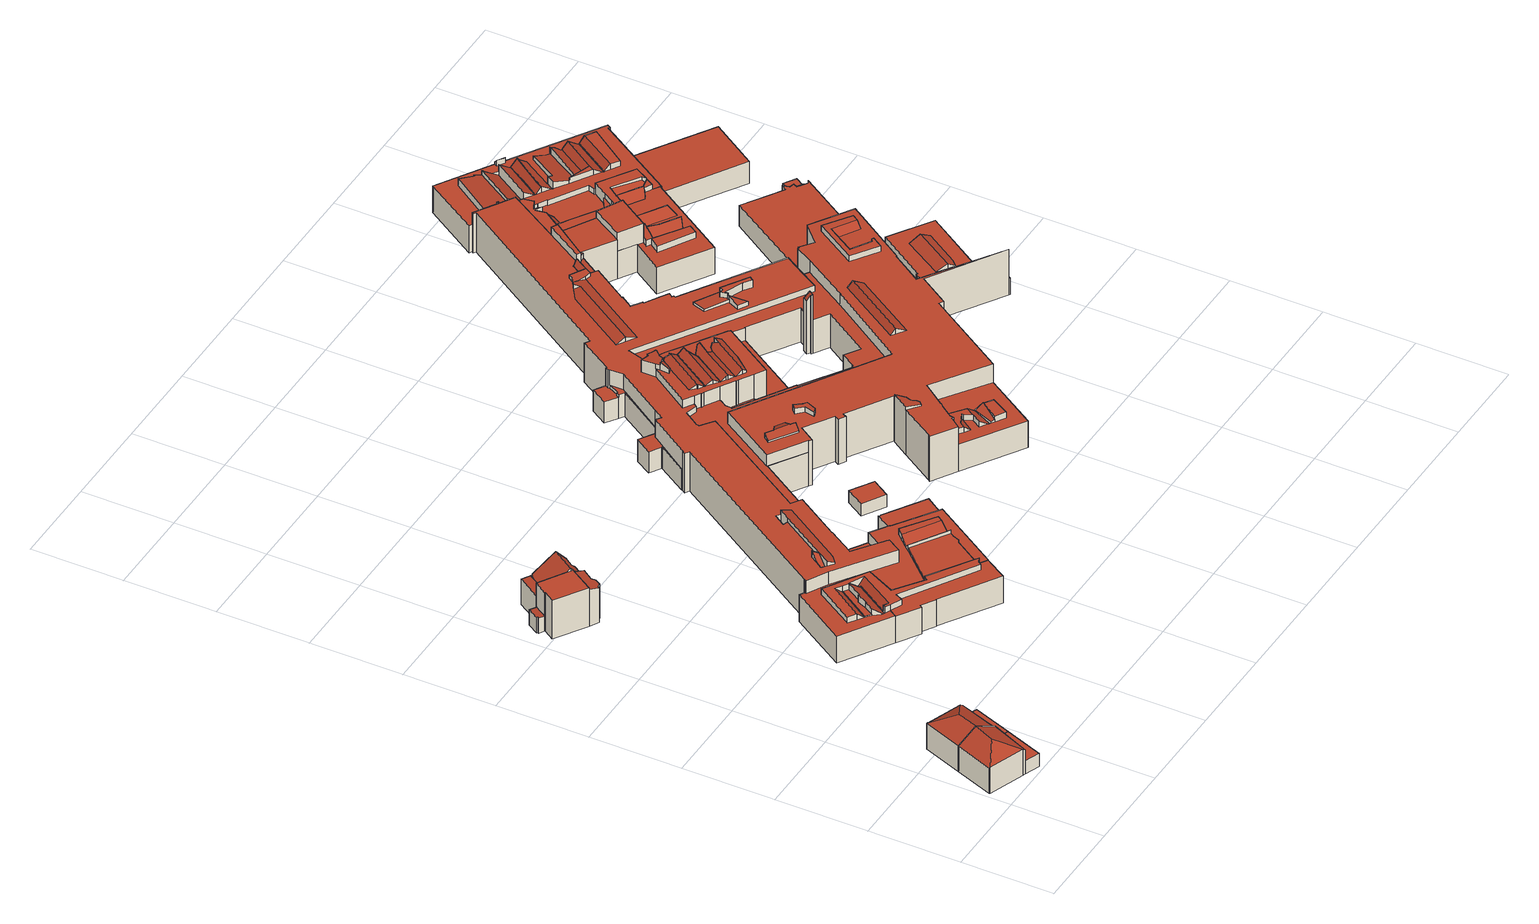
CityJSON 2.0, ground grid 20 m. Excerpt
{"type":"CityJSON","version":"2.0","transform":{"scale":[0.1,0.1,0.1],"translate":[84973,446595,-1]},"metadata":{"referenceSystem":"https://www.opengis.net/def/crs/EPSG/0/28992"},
"CityObjects":{
"building1":{"type":"Building","attributes":{"yearOfConstruction":1936},"geometry":[{"type":"MultiSurface","lod":"2","boundaries":[[[0,1,2,3,4,5,6,7,8]],[[9,3,2,10,11]],[[4,3,9,12]],[[2,1,13,10]],[[5,4,12,14]],[[1,0,15,13]],[[8,7,16,17]],[[7,6,18,19,16]],[[18,9,11,19]],[[6,5,14,18]],[[0,8,17,15]],[[14,12,9,18]],[[16,19,11,10,20]],[[20,10,13,15,17]],[[17,16,20]]],"semantics":{"surfaces":[{"type":"GroundSurface"},{"type":"WallSurface"},{"type":"RoofSurface"}],"values":[0,1,1,1,1,1,1,1,1,1,1,2,2,2,2]}}]},
"building2":{"type":"Building","attributes":{"yearOfConstruction":1936},"geometry":[{"type":"MultiSurface","lod":"2","boundaries":[[[21,4,22,2,1,23,24,25,26]],[[27,28,29,30]],[[28,26,25,31,29]],[[22,4,12,27]],[[23,1,13,32]],[[4,21,33,12]],[[1,2,10,13]],[[34,24,23,32,35]],[[25,24,34,31]],[[2,22,27,30,10]],[[21,26,28,33]],[[35,36,34]],[[35,32,13,10,37,36]],[[30,29,31,37,10]],[[28,27,12,33]],[[36,37,31,34]]],"semantics":{"surfaces":[{"type":"GroundSurface"},{"type":"WallSurface"},{"type":"RoofSurface"}],"values":[0,1,1,1,1,1,1,1,1,1,1,1,2,2,2,2]}}]},
"building3":{"type":"Building","attributes":{"yearOfConstruction":1930},"geometry":[{"type":"MultiSurface","lod":"2","boundaries":[[[38,39,40,41,42,43,44,45,46,47,48,49,50,51,52,53,54]],[[51,50,55,56,57]],[[46,45,58,59]],[[47,46,59,60]],[[61,62,63,64]],[[48,47,60,65]],[[55,66,67,56]],[[39,38,68,69]],[[40,39,69,70]],[[45,44,71,58]],[[44,43,66,71]],[[52,51,57,72]],[[62,53,52,72,63]],[[50,49,73,55]],[[49,48,65,73]],[[66,43,42,74,67]],[[54,53,62,75]],[[42,41,61,64,74]],[[41,40,70,61]],[[38,54,75,68]],[[65,60,59,58,71,66,55,73]],[[64,63,72,57,56,67,74]],[[75,62,61,70,69,68]]],"semantics":{"surfaces":[{"type":"GroundSurface"},{"type":"WallSurface"},{"type":"RoofSurface"}],"values":[0,1,1,1,1,1,1,1,1,1,1,1,1,1,1,1,1,1,1,1,2,2,2]}}]},
"building4":{"type":"Building","attributes":{"yearOfConstruction":1928},"geometry":[{"type":"MultiSurface","lod":"2","boundaries":[[[76,77,78,79,80,81,82,83,84,85]],[[83,82,86,87]],[[82,81,88,86]],[[76,85,89,90]],[[81,80,91,88]],[[77,76,90,92]],[[80,79,93,91]],[[85,84,94,89]],[[84,83,87,94]],[[95,96,97,98]],[[96,99,100,97]],[[101,100,102,103]],[[78,77,92,101]],[[79,78,101,103,93]],[[100,99,95,98,102]],[[87,86,88,91,93,94]],[[92,90,89,98,97,100,101]],[[99,96,95]],[[98,89,94,93,103,102]]],"semantics":{"surfaces":[{"type":"GroundSurface"},{"type":"WallSurface"},{"type":"RoofSurface"}],"values":[0,1,1,1,1,1,1,1,1,1,1,1,1,1,1,2,2,2,2]}}]},
"building5":{"type":"Building","attributes":{"yearOfConstruction":1960},"geometry":[{"type":"MultiSurface","lod":"2","boundaries":[[[104,105,106,107]],[[105,104,108,109]],[[106,105,109,110]],[[107,106,110,111]],[[104,107,111,108]],[[111,110,109,108]]],"semantics":{"surfaces":[{"type":"GroundSurface"},{"type":"WallSurface"},{"type":"RoofSurface"}],"values":[0,1,1,1,1,2]}}]},
"building6":{"type":"Building","attributes":{"yearOfConstruction":1928},"geometry":[{"type":"MultiSurface","lod":"2","boundaries":[[[112,113,114,115,116,117,118,119,120,121,122,123,124,125,126,127,128,129,130,131,132,133,134,135,136,137,138,139,140,141,142,143,144,145,146,147,148,149,150,151,152,153,154,155,156,157,158,159,160,161,162,163,164,165,166,167,168,169,170,171,172,173,174,175,176,177,178,179,180,181,182,183,184,185,186,187,188,189,190,191,192,193,194,195,196,197,198,199,200,201,202,203,204,205,206,207,208,209,210,211,212,213,214,215,216,217,218,219,220,221,222,223,224,225,226,227,228,229,230],[231,232,233,234,235,236,237,238,239,240,241,242,243,244,245,246,247]],[[127,126,248,249,250]],[[157,156,251,252]],[[252,253,254,255]],[[155,154,253,256]],[[158,157,252,255,257]],[[258,259,260,261]],[[153,152,262,263]],[[264,262,265,266]],[[267,268,269,270]],[[268,264,266,269]],[[160,159,271,272]],[[262,152,151,273,265]],[[274,275,276,277]],[[275,278,279,276]],[[280,281,282,283]],[[142,141,284,285]],[[144,143,286,287]],[[288,162,161,289,290,291]],[[137,136,292,293]],[[141,140,294,284]],[[140,139,295,294]],[[296,297,298,299]],[[300,296,299,301,302]],[[143,142,285,303,286]],[[139,138,304,305]],[[306,307,308,309]],[[136,135,310,292]],[[311,312,258,261,313]],[[314,315,316,317,318]],[[316,319,320,317]],[[321,322,323,324]],[[245,244,325,326]],[[324,327,321]],[[328,329,330,331]],[[156,155,256,251]],[[332,333,334,335]],[[123,122,336,337]],[[122,121,338,336]],[[229,228,339,340]],[[341,342,343,344]],[[345,346,347,348]],[[219,218,349,350]],[[215,214,351,352]],[[207,206,353,354]],[[211,210,355,356]],[[357,358,359,360]],[[361,359,362,363]],[[177,176,364,365]],[[366,367,368,369]],[[370,371,367,372]],[[174,173,373,374]],[[175,174,374,375]],[[212,211,356,376]],[[377,190,189,378,379]],[[380,381,382]],[[187,186,383,384]],[[188,187,384,385]],[[386,387,388]],[[189,188,385,378]],[[180,179,389,390]],[[195,194,391,370]],[[392,393,394,395]],[[393,396,397,394]],[[398,399,400,401]],[[402,403,404,405]],[[403,406,407,408,404]],[[186,185,409,383]],[[185,184,410,409]],[[411,412,413,414]],[[244,243,415,325]],[[416,417,418,419]],[[364,176,175,375,420]],[[421,422,423,424]],[[173,172,425,426,373]],[[425,427,428,426]],[[171,170,429,430]],[[431,432,433,434]],[[435,436,437,438]],[[439,440,441,442]],[[443,444,445,446]],[[128,127,250,447]],[[448,449,450,451]],[[452,448,451,453,454]],[[455,456,457]],[[458,456,459]],[[460,242,241,461,462]],[[277,463,464,465,466]],[[319,467,274,277,466,320]],[[243,242,460,415]],[[240,239,468,469]],[[241,240,469,461]],[[239,238,416,419,468]],[[427,470,471,428]],[[472,473,474,475]],[[259,476,472,475,477,260]],[[145,144,287,478]],[[479,146,145,478,480]],[[481,482,483]],[[119,118,484,485]],[[486,487,488,489]],[[115,114,490,491]],[[492,493,494,495]],[[493,496,494]],[[497,498,499]],[[500,498,501]],[[501,502,481,500]],[[342,503,343]],[[504,310,505,506]],[[310,135,134,507,505]],[[307,332,335,308]],[[210,209,508,509,355]],[[510,168,167,511,512]],[[513,514,515,516]],[[125,124,443,446,517]],[[126,125,517,248]],[[124,123,337,443]],[[518,519,520,521]],[[522,518,521,523]],[[519,224,223,524,520]],[[208,207,354,525]],[[526,527,528,529]],[[432,530,531,433]],[[412,203,202,421,424,413]],[[532,533,534,535]],[[536,532,535,537]],[[538,539,382,540]],[[541,542,543,544]],[[544,545,546,547]],[[198,197,548,549]],[[197,196,550,548]],[[551,552,553,554]],[[555,551,554,556,557]],[[237,236,558,559]],[[560,149,148,561,562]],[[329,560,562,330]],[[147,146,479,555]],[[563,486,489,564]],[[117,116,565,563]],[[484,118,117,563,564,566]],[[129,128,447,567]],[[568,569,570,571,572]],[[573,574,448,451,575]],[[451,448,574,300,302,453]],[[576,577,578,579]],[[580,576,579,581]],[[238,237,559,416]],[[179,178,582,583,389]],[[582,584,585,583]],[[584,513,516,586,585]],[[113,112,587,588]],[[490,114,113,588,589]],[[590,591,592,593]],[[234,233,594,595]],[[235,234,595,596]],[[236,235,596,558]],[[172,171,430,425]],[[178,177,365,582]],[[200,199,597,598]],[[201,200,598,599]],[[121,120,600,338]],[[444,600,601,445]],[[457,602,603]],[[600,120,119,485,601]],[[151,150,604,273]],[[605,553,606,607]],[[289,328,331,290]],[[322,608,609,323]],[[610,611,612]],[[213,212,376,613]],[[613,614,615,616]],[[617,618,619,620]],[[545,621,617,620,546]],[[622,623,624,625]],[[623,626,627,624]],[[628,629,630]],[[631,632,633]],[[634,632,635]],[[636,637,638]],[[639,640,641]],[[642,640,631]],[[643,644,645,646]],[[206,205,647,353]],[[205,204,648,647]],[[487,484,566,488]],[[134,133,649,650,507]],[[281,651,652,282]],[[653,654,655,656,657,658]],[[214,213,613,616,351]],[[131,130,659,660,661]],[[662,663,575,664]],[[665,666,573,575,667]],[[553,552,479,480,606]],[[668,669,670]],[[671,669,672]],[[673,674,675,676]],[[677,675,678]],[[679,680,681,682]],[[116,115,491,565]],[[230,229,340,683]],[[684,685,686,687]],[[688,689,690,691]],[[247,246,570,692]],[[693,694,695,696]],[[697,698,699,700]],[[163,162,288,701]],[[702,703,704,705]],[[706,707,708,709]],[[710,711,712]],[[641,713,714,639]],[[457,603,639,455]],[[715,716,717,718]],[[719,720,721,722]],[[723,721,724]],[[725,726,727,728]],[[729,715,718,730]],[[719,731,732,720]],[[733,723,734]],[[712,735,736,710]],[[737,733,734,738]],[[739,740,741,742]],[[743,744,745]],[[746,744,747]],[[747,748,749,750]],[[751,752,753,754]],[[346,386,388,347]],[[359,358,755,362]],[[756,757,758]],[[759,757,760]],[[761,762,763,764,765]],[[315,766,767,316]],[[768,769,770,314]],[[771,772,773,774,775]],[[776,777,778,779]],[[550,196,195,370,372,780]],[[422,550,780,423]],[[202,201,599,421]],[[713,781,672,714]],[[782,783,784]],[[668,670,783,785]],[[786,431,434,787]],[[788,789,790,791]],[[204,203,412,648]],[[792,793,794]],[[795,796,797,798]],[[232,231,799,800]],[[233,232,800,594]],[[786,787,755]],[[170,169,801,429]],[[191,190,377,802]],[[192,191,802,803]],[[803,697,700,804]],[[659,467,319,660]],[[130,129,567,659]],[[805,806,807,808]],[[809,810,811,812,813]],[[193,192,803,804,814]],[[391,194,193,814,815]],[[773,391,815,774]],[[680,490,589,681]],[[816,476,259,817]],[[221,220,818,819]],[[218,217,820,349]],[[463,821,822,464]],[[823,824,825]],[[821,826,824,822]],[[464,768,314,318,465]],[[278,805,808,279]],[[798,279,827]],[[828,829,830,831]],[[832,833,834]],[[835,569,568,836]],[[837,838,839,840,841]],[[842,838,837,843]],[[844,845,846]],[[847,182,181,739,742,848]],[[740,849,850,741]],[[181,180,390,739]],[[851,852,853]],[[853,854,851]],[[846,855,856,844]],[[367,371,622,625,857,368]],[[858,366,369,859]],[[860,861,361,363,862]],[[530,860,862,531]],[[863,864,865,866]],[[867,868,869,870]],[[871,867,870,823]],[[148,147,555,557,561]],[[872,743,745,873]],[[874,875,876,877]],[[749,748,878,879,880]],[[878,881,882,879]],[[883,884,885,886]],[[887,888,889]],[[880,888,749]],[[881,890,889,882]],[[875,364,420,876]],[[849,891,892,850]],[[891,893,894,892]],[[527,280,528]],[[839,895,896,840]],[[248,897,898,249]],[[899,900,901]],[[902,900,903]],[[904,538,540,905]],[[906,377,379,907]],[[534,533,908,909,910]],[[570,246,245,326,571]],[[911,435,438,912]],[[913,914,915]],[[199,198,549,597]],[[916,917,918,919]],[[920,921,922]],[[923,924,925,926]],[[922,927,920]],[[928,929,828,831,930]],[[931,932,933,934]],[[929,931,934,828]],[[935,936,937,938]],[[939,940,941,935]],[[942,526,529,943]],[[944,945,790]],[[946,947,948,945]],[[949,950,951]],[[945,950,946]],[[790,789,952,953,944]],[[954,955,956,957]],[[958,954,957,959]],[[889,890,883,886,960,887]],[[886,746,747,750,960]],[[169,168,510,801]],[[436,510,512,437]],[[470,288,291,471]],[[630,961,628]],[[777,962,963,778]],[[964,965,966,967]],[[967,968,964]],[[969,970,971]],[[965,970,966]],[[272,972,973,974]],[[161,160,272,974,289]],[[975,971,976]],[[977,978,979]],[[980,978,482]],[[482,981,980]],[[976,981,975]],[[979,756,758,977]],[[164,163,701,911]],[[618,982,983,619]],[[984,985,986,987]],[[988,345,348,989]],[[138,137,293,990,304]],[[293,504,506,990]],[[917,497,499,918]],[[295,139,305]],[[285,295,305,303]],[[694,341,344,695]],[[991,992,993,994]],[[932,995,996,933]],[[995,568,572,996]],[[997,998,999]],[[1000,1001,1002,1003]],[[1004,1005,1006,1007]],[[516,1008,1009,586]],[[1010,1011,874,877,1012]],[[1013,1010,1012,1014]],[[1015,1016,1017]],[[806,1018,1019,807]],[[698,1020,1021,699]],[[1022,1023,1024,1025]],[[1023,532,1024]],[[1026,1027,1028]],[[833,1027,1029]],[[1018,795,798,827,1019]],[[1030,1031,1032]],[[1033,1034,1035]],[[796,1034,797]],[[1036,1037,1033,1035,1038]],[[1037,1039,1040,1033]],[[1039,1041,1042]],[[1039,1042,1043,1044,1040]],[[1043,826,821,1044]],[[1045,871,823,825,1046]],[[167,166,1047,511]],[[1048,1049,1050]],[[1032,1048,1050,1030]],[[625,771,775,857]],[[1051,984,987,1052]],[[1053,1054,751,754,1055]],[[915,1056,913]],[[1057,1058,1059,1060]],[[1058,809,813,1059]],[[1061,842,843,1062]],[[864,673,676,865]],[[868,863,866,869]],[[901,674,673,899]],[[1063,928,930,1064]],[[1065,1063,1064,1066]],[[836,1065,1066,1067]],[[662,1068,1069,663]],[[664,1070,1071,662]],[[1070,1072,1071]],[[449,1072,450]],[[1073,837,841,1074]],[[895,1075,1073,1074,896]],[[297,132,131,661,298]],[[133,132,297,649]],[[1076,522,523,306]],[[225,224,519,1077]],[[1078,1076,306,309,1079]],[[1080,1078,1079,1081]],[[228,227,1080,1081,339]],[[614,1082,1083,615]],[[1082,1084,1085,1083]],[[1084,858,859,1085]],[[382,539,1086,580,581,380]],[[1087,1088,1089,1090]],[[1091,1092,1093,1094]],[[414,541,544,547,1095]],[[1092,411,414,1095,1093]],[[508,1096,509]],[[656,1096,1097,657]],[[1088,652,1098,1089]],[[209,208,525,508]],[[658,1099,653]],[[1096,1100,1101,1097]],[[1100,1102,1103,1101]],[[1104,1105,1106,1107,1108]],[[951,654,653,949]],[[1029,969,971,833]],[[1028,1022,1025,1026]],[[689,679,682,690]],[[1109,1110,1111,1112]],[[644,1109,1112,645]],[[1110,702,705,1111]],[[794,1113,1114,792]],[[1113,1115,1116,1114]],[[1115,988,989,1116]],[[1117,958,959,1118]],[[730,1119,729]],[[1106,536,537,1107]],[[1120,280,283,788]],[[1108,1121,1104]],[[910,1121,534]],[[1122,1105,1104,1123]],[[992,1124,1125,993]],[[1124,693,696,1125]],[[788,791,1126,1120]],[[982,942,943,983]],[[459,668,785,458]],[[784,406,403,1127]],[[1128,1129,1130,1131]],[[1132,1133,782,784,1127,1134]],[[1132,1135,1133]],[[716,1136,1137]],[[1131,1136,1128]],[[1129,1132,1134,1130]],[[952,1087,1090,953]],[[947,1138,948]],[[1139,1140,1141,452]],[[638,1045,1046,636]],[[554,1142,1143,556]],[[1144,1145,1146,1147]],[[1148,1144,1147,1149]],[[333,1150,1151,334]],[[1150,1152,1153,1151]],[[936,1154,1155,937]],[[1154,1156,1157,1155]],[[1156,1158,1122,1123,1157]],[[1159,1160,1161,1162,1163]],[[1161,939,935,938,1162]],[[908,1159,1163,909]],[[724,1164,711,723]],[[829,1160,1159,830]],[[1145,1165,1140,1146]],[[1140,1165,1166,1167,1141]],[[1166,688,691,1167]],[[1168,1169,1170,1171]],[[1169,1057,1060,1170]],[[1172,706,709,1173,1174]],[[635,1172,1174,634]],[[707,643,646,708]],[[1175,1176,1177,1178]],[[231,247,692,1179,799]],[[692,1180,439,442,1179]],[[1176,665,667,1177]],[[649,666,665,650]],[[716,1137,402,405,717]],[[731,408,1181,732]],[[1164,1182,711]],[[408,407,1182,1181]],[[1183,731,1184]],[[1185,1186,1187]],[[704,703,1186,1188]],[[631,633,1185,1187,1189,642]],[[1190,832,834,1191]],[[940,605,607,941]],[[861,621,545,361]],[[1192,357,360,1193]],[[542,1192,1193,543]],[[299,767,1194,301]],[[767,766,1139,452,454,1194]],[[1195,902,1196]],[[1196,1197,1198,1199,1195]],[[1180,762,761,439]],[[1200,761,765,1201]],[[165,164,911,912,1202]],[[166,165,1202,1047]],[[495,1203,492]],[[760,1203,759]],[[752,1200,1201,753]],[[514,1204,515]],[[1205,1206,921,1207,1208]],[[921,923,926,1207]],[[855,1209,1210,856]],[[1209,1211,1210]],[[893,1212,1213,894]],[[1001,1214,1168,1171,1002]],[[1075,1214,1001,1073]],[[1212,847,848,1213]],[[183,182,847,1215]],[[184,183,1215,410]],[[501,1190,1191,502]],[[685,590,593,686]],[[672,781,1216,671]],[[1187,1216,1189]],[[1217,312,311,1218]],[[726,311,313,727]],[[1008,1013,1014,1009]],[[1219,1220,1221]],[[1221,1036,1038,1219]],[[1086,904,905,580]],[[1222,1223,1224,1225]],[[1222,1225,1226,579]],[[1158,1227,1228,1122]],[[1223,1229,1224]],[[577,1229,578]],[[1230,1231,1232]],[[1225,1230,1232,1226]],[[1184,1233,1183]],[[955,1234,1235,956]],[[150,149,560,604]],[[1198,1236,677,678,1199]],[[1237,725,728,1238]],[[1239,1240,1241,1242]],[[1227,1241,1243,1228]],[[1244,1239,1242,1245]],[[1241,1240,392,395,1243]],[[396,1053,1055,397]],[[399,1117,1118,400]],[[253,154,153,263,254]],[[1234,398,401,1235]],[[972,267,270,973]],[[1246,684,687,1247]],[[1248,1246,1247,1148]],[[769,1249,1250,1251,770]],[[1252,1253,1249,769,1254]],[[1250,776,779,1251]],[[722,1255,1256,719]],[[1255,1257,1256]],[[735,737,738,736]],[[626,772,771,627]],[[220,219,350,818]],[[1020,1258,1259,1021]],[[1152,216,215,352,1153]],[[217,216,1152,820]],[[1260,1261,610,612,1262,1263]],[[1264,1054,1053,1265]],[[1266,1264,1265,1267]],[[440,1266,1267,441]],[[903,898,1268,902]],[[1218,1269,1270,1271]],[[898,897,1217,1218,1271,1268]],[[1269,1197,1196,1270]],[[652,651,1272,1273,1098]],[[655,1274,656]],[[1272,1274,1273]],[[591,816,817,592]],[[608,991,994,609]],[[612,1275,1262]],[[1263,1276,1260]],[[1178,1276,1175]],[[1277,1261,1260,1278]],[[1068,1277,1278,1069]],[[810,1061,1062,811]],[[811,1279,1280,812]],[[1281,1282,1283]],[[1015,1281,1283,1284,1016]],[[884,1011,1010,885]],[[1283,872,873,1284]],[[1005,835,836,1067,1006]],[[763,1004,1007,764]],[[159,158,257,271]],[[1285,1286,1287,1288]],[[1286,1289,1205,1208,1287]],[[112,230,683,587]],[[962,1285,1288,963]],[[1206,1289,1286,921]],[[924,1248,1148,1149,925]],[[1142,1051,1052,1143]],[[1279,1000,1003,1280]],[[1290,1291,1292]],[[985,906,907,986]],[[417,460,462,418]],[[473,1293,1294,474]],[[1102,1091,1094,1103]],[[227,226,1295,1080]],[[226,225,1077,1295]],[[1258,1244,1245,1259]],[[1296,916,919,1297]],[[1298,1299,1300]],[[1297,1299,1296]],[[1300,1290,1292,1298]],[[1293,1253,1252,1294]],[[475,1252,1254,477]],[[999,1301,997]],[[1302,1237,1238,1303]],[[1236,1302,1303,677]],[[709,704,1188,1173]],[[222,221,819,1304]],[[223,222,1304,524]],[[256,253,252,251]],[[444,443,337,336,338,600]],[[566,564,489,488]],[[552,551,555,479]],[[503,342,327,324]],[[434,433,531,787]],[[318,317,320,466,465]],[[363,362,755,862]],[[862,755,787,531]],[[889,888,880,879,882]],[[549,548,550,422,421,599,598,597]],[[630,629,854,853]],[[750,749,888,887,960]],[[630,853,852,961]],[[927,922,962,777]],[[701,288,470,427,425,430,429,801,510,436,435,911]],[[388,387,793,792]],[[293,292,310,504]],[[285,284,294,295]],[[532,536,968,967,1025,1024]],[[827,279,808,807,1019]],[[915,914,1031,1030]],[[821,463,277,276,279,798,797,1034,1033,1040,1044]],[[771,625,624,627]],[[915,1030,1050,1049,1056]],[[836,568,995,932,931,929,928,1063,1065]],[[1072,1070,664,575,451,450]],[[1074,841,840,896]],[[1193,360,359,361,545,544,543]],[[1025,967,966,970,969,1029,1027,1026]],[[989,348,347,388,792,1114,1116]],[[1121,1108,1107,537,535,534]],[[1126,528,280,1120]],[[947,946,950,949,653,1099,1138]],[[459,456,455,639,714,672,669,668]],[[1135,602,457,456,458,785,783,782,1133]],[[952,789,788,283,282,652,1088,1087]],[[1102,1100,1096,508,525,354,353,647,648,412,411,1092,1091]],[[1046,825,824,826,1043,1042,1041,637,636]],[[1163,1162,938,937,1155,1157,1123,1104,1121,910,909]],[[711,710,734,723]],[[299,298,661,660,319,316,767]],[[649,297,296,300,574,573,666]],[[1137,1136,1131,1130,1134,1127,403,402]],[[1182,1164,724,721,720,732,1181]],[[1233,405,404,408,731,1183]],[[1188,1186,1185,633,632,634,1174,1173]],[[834,833,971,975,1191]],[[1274,1272,651,281,280,527,526,942,982,618,617,621,861,860,530,432,431,786,755,358,357,1192,542,541,414,413,424,423,780,372,367,366,858,1084,1082,614,613,376,356,355,509,1096,656]],[[454,453,302,301,1194]],[[1038,1035,1034,796,1220,1219]],[[1202,912,438,437,512,511,1047],[1056,1049,1048,1032,1031,914,913]],[[845,844,856,495,494,496]],[[848,742,741,850,892,894,1213]],[[1191,975,981,482,481,502]],[[1216,781,713,641,640,642,1189]],[[1015,1017,515,1204,1282,1281]],[[903,900,899,673,864,863,868,867,871,1045,638,637,1041,1039,1037,1036,1221,1220,796,795,1018,806,805,278,275,274,467,659,567,447,250,249,898]],[[1086,539,538,904]],[[1229,1223,1222,579,578]],[[1232,1231,381,380,581,579,1226]],[[1233,1184,1305,1119,730,718,717,405]],[[678,675,674,901,900,902,1195,1199]],[[1299,1297,919,1306,758,757,759,1300]],[[401,400,1118,959,957,956,1235]],[[270,269,266,265,273,604,560,329,328,289,974,973]],[[1257,1307,1305,1184,731,719,1256]],[[738,734,710,736]],[[626,623,622,371,370,391,773,772]],[[440,439,761,1200,752,751,1054,1264,1266]],[[1196,902,1268,1271,1270]],[[1286,1285,962,922,921]],[[1274,655,654,951,950,945,944,953,1090,1089,1098,1273]],[[873,745,744,746,886,885]],[[817,259,258,312,1217,897,248,517,446,445,601,485,484,487,486,563,565,491,490,680,679,689,688,1166,1165,1145,1144,1148,1247,687,686,593,592],[1216,1187,1186,703,702,1110,1109,644,643,707,706,1172,635,632,631,640,639,603,602,1135,1132,1129,1128,1136,716,715,729,1119,1305,1307,1257,1255,722,721,723,733,737,735,712,711,1182,407,406,784,783,670,669,671]],[[994,993,1125,696,695,344,343,503,324,323,609]],[[1276,1263,1262,1275,999,998,1175]],[[1278,1260,1276,1178,1177,667,575,663,1069]],[[1003,1002,1171,1170,1060,1059,813,812,1280]],[[873,885,1010,1013,1008,516,515,1017,1016,1284]],[[1283,1282,1204,514,513,584,582,365,364,875,874,1011,884,883,890,881,878,748,747,744,743,872]],[[763,762,1180,692,570,569,835,1005,1004]],[[257,255,254,263,262,264,268,267,972,272,271]],[[907,379,378,385,384,383,409,410,1215,847,1212,893,891,849,740,739,390,389,583,585,586,1009,1014,1012,877,876,420,375,374,373,426,428,471,291,290,331,330,562,561,557,556,1143,1052,987,986],[345,988,1115,1113,794,793,387,386,346],[398,1234,955,954,958,1117,399],[628,961,852,851,854,629],[608,322,321,327,342,341,694,693,1124,992,991]],[[1149,1147,1146,1140,1139,766,315,314,770,1251,779,778,963,1288,1287,1208,1207,926,925]],[[1206,1205,1289]],[[475,474,1294,1252]],[[1279,811,1062,843,837,1073,1001,1000]],[[462,461,469,468,419,418]],[[1301,999,1275,612,611]],[[1094,1093,1095,547,546,620,619,983,943,529,528,1126,791,790,945,948,1138,1099,658,657,1097,1101,1103]],[[1077,519,518,522,1076,1078,1080,1295]],[[1258,1020,698,697,803,802,377,906,985,984,1051,1142,554,553,605,940,939,1161,1160,829,828,934,933,996,572,571,326,325,415,460,417,416,559,558,596,595,594,800,799,1179,442,441,1267,1265,1053,396,393,392,1240,1239,1244]],[[919,918,499,498,500,481,483,482,978,977,758,1306]],[[1300,759,1203,495,856,1210,1211,1291,1290]],[[1292,1291,1211,1209,855,846,845,496,493,492,1203,760,757,756,979,978,980,981,976,971,970,965,964,968,536,1106,1105,1122,1228,1243,395,394,397,1055,754,753,1201,765,764,1007,1006,1067,1066,1064,930,831,830,1159,908,533,532,1023,1022,1028,1027,833,832,1190,501,498,497,917,916,1296,1299,1298]],[[1293,473,472,476,816,591,590,685,684,1246,1248,924,923,921,920,927,777,776,1250,1249,1253]],[[1303,1238,728,727,313,261,260,477,1254,769,768,464,822,824,823,870,869,866,865,676,675,677]],[[611,610,1261,1277,1068,662,1071,1072,449,448,452,1141,1167,691,690,682,681,589,588,587,683,340,339,1081,1079,309,308,335,334,1151,1153,352,351,616,615,1083,1085,859,369,368,857,775,774,815,814,804,700,699,1021,1259,1245,1242,1241,1227,1158,1156,1154,936,935,941,607,606,480,478,287,286,303,305,304,990,506,505,507,650,665,1176,1175,998,997,1301],[1229,577,576,580,905,540,382,381,1231,1230,1225,1224],[895,839,838,842,1061,810,809,1058,1057,1169,1168,1214,1075]],[[1236,1198,1197,1269,1218,311,726,725,1237,1302]],[[709,708,646,645,1112,1111,705,704]],[[1304,819,818,350,349,820,1152,1150,333,332,307,306,523,521,520,524]]],"semantics":{"surfaces":[{"type":"GroundSurface"},{"type":"WallSurface"},{"type":"RoofSurface"}],"values":[0,1,1,1,1,1,1,1,1,1,1,1,1,1,1,1,1,1,1,1,1,1,1,1,1,1,1,1,1,1,1,1,1,1,1,1,1,1,1,1,1,1,1,1,1,1,1,1,1,1,1,1,1,1,1,1,1,1,1,1,1,1,1,1,1,1,1,1,1,1,1,1,1,1,1,1,1,1,1,1,1,1,1,1,1,1,1,1,1,1,1,1,1,1,1,1,1,1,1,1,1,1,1,1,1,1,1,1,1,1,1,1,1,1,1,1,1,1,1,1,1,1,1,1,1,1,1,1,1,1,1,1,1,1,1,1,1,1,1,1,1,1,1,1,1,1,1,1,1,1,1,1,1,1,1,1,1,1,1,1,1,1,1,1,1,1,1,1,1,1,1,1,1,1,1,1,1,1,1,1,1,1,1,1,1,1,1,1,1,1,1,1,1,1,1,1,1,1,1,1,1,1,1,1,1,1,1,1,1,1,1,1,1,1,1,1,1,1,1,1,1,1,1,1,1,1,1,1,1,1,1,1,1,1,1,1,1,1,1,1,1,1,1,1,1,1,1,1,1,1,1,1,1,1,1,1,1,1,1,1,1,1,1,1,1,1,1,1,1,1,1,1,1,1,1,1,1,1,1,1,1,1,1,1,1,1,1,1,1,1,1,1,1,1,1,1,1,1,1,1,1,1,1,1,1,1,1,1,1,1,1,1,1,1,1,1,1,1,1,1,1,1,1,1,1,1,1,1,1,1,1,1,1,1,1,1,1,1,1,1,1,1,1,1,1,1,1,1,1,1,1,1,1,1,1,1,1,1,1,1,1,1,1,1,1,1,1,1,1,1,1,1,1,1,1,1,1,1,1,1,1,1,1,1,1,1,1,1,1,1,1,1,1,1,1,1,1,1,1,1,1,1,1,1,1,1,1,1,1,1,1,1,1,1,1,1,1,1,1,1,1,1,1,1,1,1,1,1,1,1,1,1,1,1,1,1,1,1,1,1,1,1,1,1,1,1,1,1,1,1,1,1,1,1,1,1,1,1,1,1,1,1,1,1,1,1,1,1,1,1,1,1,1,1,1,1,1,1,1,1,1,1,1,1,1,1,1,1,1,1,1,1,1,1,1,1,1,1,1,1,1,1,1,1,1,1,1,1,1,1,1,1,1,1,1,1,1,1,1,1,1,1,1,1,1,1,1,1,1,1,1,1,1,1,1,1,1,1,1,1,1,1,1,1,1,1,1,1,1,1,1,1,1,1,1,1,1,1,1,1,1,1,1,1,1,1,1,1,1,1,1,1,1,1,1,1,1,1,1,1,1,1,1,1,1,1,1,1,1,1,1,1,1,1,1,1,1,1,1,1,1,1,1,1,1,1,1,1,1,1,1,1,1,1,1,1,1,1,1,1,1,1,2,2,2,2,2,2,2,2,2,2,2,2,2,2,2,2,2,2,2,2,2,2,2,2,2,2,2,2,2,2,2,2,2,2,2,2,2,2,2,2,2,2,2,2,2,2,2,2,2,2,2,2,2,2,2,2,2,2,2,2,2,2,2,2,2,2,2,2,2,2,2,2,2,2,2,2,2,2,2,2,2,2,2,2,2,2,2,2,2,2,2,2,2,2,2,2,2,2,2,2,2,2]}}]}
},
"vertices":[
[7,51,11],[39,135,11],[80,120,11],[125,103,11],[156,92,11],[125,8,11],[92,20,11],[86,22,11],[9,50,11],[125,103,42],[80,120,97],[125,103,72],[156,92,42],[39,135,72],[125,8,42],[7,51,72],[86,22,73],[9,50,73],[92,20,42],[92,20,69],[61,75,96],
[187,176,11],[124,104,11],[70,220,11],[73,219,11],[150,191,11],[155,189,11],[124,104,43],[155,189,42],[155,189,69],[124,104,70],[150,191,73],[70,220,72],[187,176,42],[73,219,72],[73,219,73],[72,217,73],[96,164,97],
[35,1037,8],[32,1038,8],[48,1062,8],[62,1054,8],[63,1055,8],[130,1013,8],[150,1000,8],[134,977,8],[136,967,8],[129,955,8],[119,953,8],[117,949,8],[98,961,8],[31,1004,8],[46,1027,8],[45,1027,8],[34,1034,8],[98,961,96],[98,961,100],[31,1004,100],[134,977,92],[136,967,91],[129,955,90],[62,1054,44],[45,1027,44],[45,1027,100],[62,1054,101],[119,953,92],[130,1013,97],[130,1013,102],[35,1037,45],[32,1038,45],[48,1062,45],[150,1000,92],[46,1027,100],[117,949,92],[63,1055,101],[34,1034,45],
[63,1055,9],[94,1105,9],[114,1092,9],[157,1065,9],[175,1053,9],[163,1034,9],[169,1030,9],[150,1000,9],[126,1015,9],[80,1044,9],[169,1030,76],[150,1000,76],[163,1034,83],[80,1044,71],[63,1055,70],[175,1053,84],[94,1105,70],[157,1065,108],[126,1015,107],[104,1083,44],[110,1092,44],[110,1092,71],[104,1083,71],[112,1091,44],[112,1091,71],[114,1092,71],[112,1091,73],[114,1092,73],
[708,678,11],[682,638,11],[635,668,11],[661,708,11],[708,678,40],[682,638,41],[635,668,40],[661,708,40],
[999,1693,8],[993,1696,8],[996,1700,8],[990,1703,8],[1066,1822,8],[1180,1751,8],[1196,1740,8],[1386,1620,8],[1382,1613,8],[1337,1543,8],[1495,1442,8],[1429,1339,8],[1269,1441,8],[1266,1443,8],[1265,1442,8],[1155,1265,8],[1049,1332,8],[1090,1396,8],[1054,1419,8],[989,1460,8],[986,1456,8],[955,1407,8],[904,1328,8],[905,1327,8],[928,1313,8],[910,1286,8],[909,1284,8],[941,1265,8],[949,1278,8],[965,1268,8],[957,1255,8],[951,1246,8],[955,1244,8],[953,1240,8],[1159,1109,8],[1177,1098,8],[1179,1096,8],[1181,1099,8],[1305,1294,8],[1389,1239,8],[1397,1251,8],[1412,1242,8],[1414,1245,8],[1428,1267,8],[1453,1250,8],[1439,1229,8],[1437,1225,8],[1439,1224,8],[1433,1215,8],[1334,1060,8],[1246,923,8],[1258,915,8],[1281,900,8],[1284,898,8],[1353,1006,8],[1443,947,8],[1349,802,8],[1342,791,8],[1381,767,8],[1366,744,8],[1363,746,8],[1209,845,8],[1166,778,8],[1157,784,8],[1044,606,8],[972,492,8],[845,573,8],[793,606,8],[796,610,8],[843,685,8],[867,721,8],[869,724,8],[776,783,8],[771,774,8],[756,783,8],[762,792,8],[701,831,8],[678,796,8],[672,800,8],[597,848,8],[525,735,8],[463,637,8],[464,637,8],[529,595,8],[568,570,8],[571,568,8],[597,610,8],[601,607,8],[602,608,8],[689,552,8],[659,506,8],[563,355,8],[534,308,8],[411,385,8],[410,384,8],[381,403,8],[377,397,8],[329,428,8],[223,496,8],[301,619,8],[311,613,8],[312,615,8],[551,990,8],[542,996,8],[548,1005,8],[547,1005,8],[587,1069,8],[586,1070,8],[562,1085,8],[584,1120,8],[622,1096,8],[692,1207,8],[681,1214,8],[656,1231,8],[678,1267,8],[701,1252,8],[702,1251,8],[748,1324,8],[759,1317,8],[840,916,8],[941,851,8],[943,854,8],[945,853,8],[964,885,8],[996,864,8],[1062,966,8],[1030,986,8],[1028,988,8],[1030,991,8],[1024,996,8],[1030,1006,8],[1037,1002,8],[1051,1023,8],[949,1088,8],[948,1087,8],[841,918,8],[1265,1442,73],[1265,1442,75],[1155,1265,72],[1453,1250,36],[1439,1229,37],[1414,1245,37],[1414,1245,41],[1439,1229,41],[1428,1267,36],[1437,1225,42],[1278,1499,73],[1204,1548,73],[1204,1548,86],[1278,1499,87],[1397,1251,42],[1412,1242,42],[1400,1236,43],[1397,1251,58],[1400,1236,59],[1406,1225,44],[1411,1234,43],[1411,1234,58],[1406,1225,59],[1439,1224,42],[1433,1215,43],[1389,1239,59],[1102,1389,74],[1095,1379,73],[1095,1379,87],[1102,1389,87],[1104,1374,73],[1104,1374,87],[299,478,72],[304,475,72],[304,475,74],[299,478,74],[965,1268,60],[957,1255,60],[951,1246,102],[955,1244,102],[1246,923,46],[1334,1060,61],[1334,1060,118],[1246,923,117],[928,1313,49],[910,1286,48],[949,1278,60],[941,1265,59],[969,1455,90],[986,1456,92],[986,1456,102],[969,1455,102],[966,1450,90],[969,1455,120],[966,1450,120],[957,1255,102],[909,1284,102],[941,1265,102],[698,1242,66],[700,1214,65],[700,1214,102],[698,1242,102],[905,1327,47],[1262,1470,77],[1262,1470,73],[1262,1470,87],[1145,1457,91],[1094,1486,90],[1094,1486,102],[1094,1486,118],[1145,1457,120],[1055,1420,102],[1055,1420,118],[1292,1033,118],[1301,1046,118],[1301,1046,130],[1292,1033,130],[1051,1023,89],[949,1088,89],[1285,1021,118],[1248,1116,61],[1209,1078,62],[1209,1078,117],[1248,1116,117],[633,1109,61],[618,1087,60],[618,1087,102],[633,1109,102],[1495,1442,60],[1429,1339,60],[1337,1543,59],[702,1251,102],[748,1324,102],[1207,1003,117],[1237,1051,117],[1237,1051,130],[1207,1003,130],[697,842,116],[695,845,116],[695,845,127],[697,842,127],[587,1069,59],[586,1070,59],[551,990,102],[542,996,102],[410,384,72],[381,403,72],[223,496,72],[301,619,72],[588,444,73],[593,452,73],[593,452,80],[588,444,80],[516,502,79],[593,452,88],[516,502,87],[1044,606,72],[972,492,72],[495,531,72],[491,534,72],[491,534,102],[495,531,102],[529,595,48],[491,534,48],[529,595,72],[1209,845,117],[1166,778,117],[1157,784,117],[311,613,72],[672,800,89],[678,796,116],[672,800,116],[466,749,112],[487,738,102],[466,749,102],[756,783,116],[762,792,116],[701,831,116],[688,849,116],[700,866,116],[688,849,127],[793,606,116],[796,610,116],[464,637,48],[696,1045,89],[695,1043,89],[695,1043,122],[696,1045,122],[701,1042,89],[701,1042,122],[761,852,116],[752,857,116],[752,857,129],[761,852,128],[1208,1595,76],[1194,1599,80],[1194,1599,86],[1208,1595,86],[1194,1599,73],[1238,1571,73],[1238,1571,86],[771,774,116],[776,783,116],[546,366,72],[563,355,72],[563,355,73],[546,366,73],[1037,1002,89],[1030,986,89],[1037,996,89],[1037,996,150],[1030,986,150],[1044,606,117],[659,506,59],[567,569,59],[567,569,72],[659,506,72],[1363,746,48],[1363,746,118],[1201,857,48],[1201,857,117],[1381,767,48],[1366,744,48],[620,494,72],[552,542,72],[552,542,86],[620,494,86],[1275,894,46],[1263,855,47],[1263,855,58],[1275,894,58],[778,957,63],[721,992,63],[721,992,89],[778,957,89],[1269,1441,59],[1378,1615,60],[1378,1615,72],[1269,1441,73],[1049,1332,72],[958,1454,102],[957,1455,102],[957,1455,109],[958,1454,110],[1008,1536,102],[958,1454,120],[1008,1536,121],[1198,1713,88],[1177,1682,87],[1198,1713,86],[1155,1649,88],[1155,1649,86],[1030,1006,89],[1024,996,134],[1030,1006,134],[1124,1424,86],[1124,1424,87],[1124,1424,120],[1102,1389,119],[1055,1420,74],[1028,988,146],[1030,991,146],[1244,923,46],[1244,923,117],[1184,1517,60],[1183,1518,60],[1183,1518,76],[1184,1517,76],[1204,1548,60],[1184,1517,86],[953,1240,102],[1159,1109,59],[1159,1109,103],[793,1105,121],[745,1029,121],[793,1105,122],[1196,1740,72],[1386,1620,72],[1176,1745,72],[1192,1735,72],[1192,1735,85],[1176,1745,86],[996,1700,73],[990,1703,73],[786,1004,122],[793,1000,122],[793,1000,127],[786,1004,132],[826,1037,122],[815,1118,122],[798,1112,122],[815,1118,129],[792,1109,119],[792,1109,122],[792,1109,123],[1245,1063,130],[888,1301,46],[905,1327,102],[888,1301,102],[904,1328,102],[329,428,72],[329,428,73],[1349,802,47],[1443,947,57],[1349,802,58],[865,594,74],[883,582,73],[883,582,86],[865,594,87],[1266,1443,73],[684,1220,59],[681,1214,59],[681,1214,65],[684,1220,65],[686,1219,59],[686,1219,65],[692,1207,65],[377,397,72],[268,498,72],[285,487,72],[285,487,86],[268,498,86],[539,528,72],[539,528,86],[748,1154,122],[742,1152,122],[742,1152,127],[748,1154,124],[733,1131,122],[733,1131,124],[457,755,58],[466,749,58],[457,755,102],[540,370,73],[576,426,73],[576,426,80],[540,370,80],[448,429,79],[448,429,86],[540,370,86],[571,568,59],[597,610,59],[568,570,59],[1155,1061,59],[1137,1073,59],[1137,1073,89],[1155,1061,89],[1177,1098,59],[1155,1061,117],[1177,1098,117],[996,864,89],[1062,966,89],[1181,1099,62],[1179,1096,117],[1181,1099,117],[1180,1751,72],[1180,1751,77],[1066,1822,72],[1196,1740,75],[1090,1396,74],[887,1127,63],[887,1127,60],[948,1087,59],[948,1087,89],[887,1127,89],[940,1425,88],[958,1454,89],[940,1425,110],[386,623,102],[379,635,102],[379,635,118],[386,623,112],[452,726,102],[452,726,112],[845,573,73],[845,573,116],[862,596,74],[862,596,116],[865,594,116],[999,1693,102],[993,1696,102],[996,1700,102],[1129,1610,61],[1206,1563,61],[1206,1563,73],[1129,1610,73],[943,854,89],[945,853,89],[964,885,89],[601,607,59],[602,608,59],[689,552,59],[1382,1613,60],[1382,1613,72],[1215,1702,72],[1198,1713,72],[1305,1294,58],[1108,1024,89],[1137,1073,103],[1108,1024,103],[1245,1085,117],[1245,1085,130],[878,1417,102],[858,1403,102],[878,1417,107],[312,615,72],[313,614,72],[313,614,102],[312,615,102],[441,421,73],[380,465,72],[380,465,86],[441,421,86],[448,429,73],[469,551,48],[482,556,48],[482,556,57],[469,551,57],[454,591,48],[454,591,53],[1126,952,117],[1117,959,117],[1126,952,130],[1164,1734,72],[1152,1742,72],[1164,1734,63],[1136,1752,85],[1136,1752,72],[1205,1374,75],[1204,1372,74],[1205,1374,74],[1187,1720,72],[1184,1722,72],[1187,1720,70],[1164,1734,88],[1123,1765,72],[1121,1762,72],[1121,1762,80],[1123,1765,80],[411,385,72],[534,308,72],[955,1407,91],[955,1407,102],[310,468,72],[310,468,75],[333,456,72],[333,456,69],[329,450,69],[329,450,72],[329,450,86],[333,456,86],[1054,1419,74],[1054,1419,102],[989,1460,102],[929,1431,102],[929,1431,110],[929,1431,101],[937,1419,102],[937,1419,88],[937,1419,110],[1144,1632,86],[1135,1638,73],[1144,1632,73],[1134,1639,73],[1134,1639,72],[1176,1476,75],[1176,1476,73],[1187,1492,87],[1176,1476,87],[1188,1494,87],[1188,1494,88],[1047,1675,73],[1044,1670,73],[1044,1670,102],[1047,1675,102],[759,1317,102],[1110,1622,61],[1130,1611,61],[1130,1611,73],[1110,1622,73],[1046,1669,73],[1049,1673,73],[1049,1673,102],[1046,1669,102],[841,918,59],[1254,981,117],[1249,977,117],[1249,977,130],[1254,981,130],[504,749,89],[657,993,89],[657,993,102],[504,749,102],[1258,915,46],[1064,1685,73],[1084,1672,73],[1084,1672,76],[1064,1685,81],[1133,1754,72],[1130,1756,72],[1130,1756,78],[1133,1754,78],[1268,1551,86],[1258,1558,73],[1268,1551,73],[1153,1668,70],[1153,1668,73],[1260,1676,72],[1259,1674,72],[1259,1674,86],[1260,1676,86],[1291,1654,86],[1291,1654,87],[1308,1643,72],[1291,1654,72],[1311,1641,72],[1311,1641,70],[1205,1518,82],[1261,1479,80],[1261,1479,87],[1205,1518,86],[1270,1671,72],[1270,1671,79],[1245,1583,86],[1245,1583,87],[1321,1635,72],[1321,1635,86],[1286,1539,73],[1286,1539,86],[1343,1621,72],[1343,1621,86],[843,685,116],[867,665,116],[867,665,120],[843,685,123],[911,564,73],[927,554,73],[911,564,86],[934,550,67],[934,550,72],[939,546,72],[939,546,79],[934,550,74],[760,1005,63],[759,1004,63],[759,1004,122],[760,1005,122],[601,464,73],[758,1020,122],[771,1013,122],[758,1020,132],[772,1012,121],[772,1012,122],[795,984,64],[795,984,60],[817,970,60],[817,970,122],[795,984,122],[1020,1529,89],[1020,1529,102],[1145,1457,87],[1160,1480,87],[1160,1480,91],[436,575,54],[436,575,48],[429,580,48],[429,580,102],[436,575,102],[1152,1486,59],[1077,1536,59],[1077,1536,90],[1152,1486,91],[568,570,72],[1134,1639,71],[1166,1618,71],[1163,1620,73],[1166,1618,73],[1144,1632,88],[612,482,73],[612,482,86],[347,551,73],[358,544,73],[358,544,86],[347,551,86],[658,868,127],[680,879,116],[658,868,116],[1107,1372,73],[1117,1382,74],[1117,1382,86],[1107,1372,86],[840,916,89],[941,851,89],[1342,791,47],[597,848,89],[525,735,89],[525,735,102],[1089,1352,73],[1162,1309,73],[1162,1309,87],[1089,1352,87],[1054,1134,102],[998,1169,102],[998,1169,110],[998,1169,120],[1054,1134,120],[463,637,102],[464,637,102],[1202,1549,60],[1202,1549,73],[562,1085,59],[584,1120,60],[547,1005,57],[1134,1417,86],[1134,1417,87],[1146,1434,87],[1145,1432,87],[1146,1434,88],[1134,1417,74],[1107,1372,87],[800,1147,89],[773,1165,89],[773,1165,122],[800,1147,122],[792,1134,122],[779,1141,122],[792,1134,132],[872,1101,60],[872,1101,65],[987,1142,109],[987,1142,102],[976,1118,102],[976,1118,112],[987,1142,116],[940,1171,102],[940,1171,107],[845,1098,133],[860,1090,122],[845,1098,122],[867,721,116],[867,721,123],[873,671,116],[873,671,120],[1036,811,117],[1056,798,117],[1036,811,130],[1027,817,117],[837,1085,122],[837,1085,133],[469,551,102],[477,501,72],[477,501,102],[524,512,72],[516,502,72],[524,512,73],[1170,1462,75],[1166,1463,75],[1166,1463,87],[1170,1462,87],[1157,1450,75],[1158,1449,75],[1158,1449,87],[1157,1450,87],[1146,1434,75],[923,583,73],[923,583,86],[891,636,74],[927,685,74],[927,685,116],[891,636,116],[961,533,72],[961,533,86],[939,546,86],[982,571,72],[982,571,87],[949,594,73],[936,603,73],[936,603,86],[949,594,75],[964,584,88],[959,576,86],[964,584,86],[964,584,73],[873,678,116],[873,678,120],[868,688,116],[868,688,121],[996,1106,102],[996,1106,112],[1251,1451,73],[1251,1451,75],[1219,1449,75],[1222,1451,75],[1219,1449,73],[1235,1460,86],[1235,1460,75],[441,730,58],[441,730,102],[673,801,89],[673,801,116],[745,1161,122],[745,1161,135],[742,1152,135],[1281,900,46],[1281,900,58],[1379,945,57],[1358,957,57],[1379,945,69],[802,1090,122],[819,1115,122],[819,1115,133],[802,1090,132],[1094,1593,60],[1087,1599,60],[1094,1593,72],[1075,1610,60],[1095,1620,61],[1095,1620,91],[1075,1610,91],[1105,1583,60],[868,1103,65],[800,1147,64],[868,1103,122],[801,1148,64],[818,1158,63],[818,1158,89],[801,1148,89],[750,1179,102],[741,1185,102],[741,1185,133],[750,1179,134],[750,1179,89],[768,1239,89],[768,1239,102],[321,583,72],[321,583,86],[358,544,88],[361,542,86],[361,542,47],[362,544,47],[362,544,86],[379,530,72],[377,530,71],[379,530,70],[337,510,74],[337,510,88],[747,849,116],[742,827,116],[742,827,126],[747,849,128],[732,863,116],[732,863,129],[949,594,76],[1144,938,117],[1063,1544,72],[1063,1544,90],[705,1058,122],[705,1057,122],[705,1057,132],[705,1058,132],[694,1069,122],[719,1048,120],[717,1049,122],[719,1048,122],[1427,1211,44],[1427,1211,59],[1433,1215,59],[731,1039,132],[731,1039,122],[754,1023,129],[746,1029,122],[754,1023,122],[745,1029,122],[744,1030,122],[411,528,72],[411,528,86],[676,977,89],[597,850,89],[597,850,116],[676,977,116],[686,829,116],[686,829,120],[910,1286,102],[1188,994,117],[1244,956,117],[1244,956,130],[1188,994,130],[820,1171,62],[820,1171,89],[789,1257,102],[810,1244,102],[789,1257,113],[986,1162,109],[989,1148,109],[989,1148,120],[986,1162,120],[891,1087,60],[887,1091,60],[887,1091,122],[891,1087,122],[867,603,87],[867,603,116],[892,635,87],[892,635,74],[892,635,116],[885,628,87],[885,628,116],[915,604,74],[915,604,86],[891,593,86],[1174,1328,73],[1174,1328,87],[630,1013,89],[630,1013,102],[762,1147,122],[755,1156,122],[755,1156,125],[762,1147,132],[764,1150,132],[777,1143,122],[764,1150,122],[779,1141,120],[1324,856,69],[1304,870,58],[1324,856,58],[1132,1398,86],[1130,1396,86],[1132,1398,88],[1152,1382,74],[1132,1398,74],[1152,1382,86],[1140,1407,74],[1140,1407,86],[1144,1411,74],[1140,1407,70],[1132,1413,71],[1132,1413,86],[1207,1395,74],[1207,1395,89],[1353,1006,57],[1337,847,58],[1349,858,58],[1337,847,60],[980,788,89],[980,788,117],[732,1023,89],[732,1023,63],[732,1023,122],[1398,933,57],[1031,1137,102],[1048,1125,102],[1048,1125,120],[1031,1137,120],[949,1199,102],[949,1199,108],[868,1102,65],[868,1102,122],[869,1103,65],[869,1103,122],[872,1101,122],[908,1443,102],[908,1443,110],[944,1454,101],[944,1454,102],[945,1454,102],[989,1147,109],[989,1147,117],[989,1147,102],[698,1242,59],[656,1231,59],[697,1245,59],[697,1245,102],[701,1252,59],[701,1252,102],[310,609,72],[310,609,102],[354,586,72],[354,586,102],[452,726,58],[332,509,74],[324,490,74],[324,490,88],[332,509,91],[530,354,72],[535,361,72],[535,361,86],[530,354,86],[546,366,86],[340,445,72],[340,445,86],[310,468,88],[343,450,86],[365,434,72],[365,434,86],[373,450,72],[373,450,86],[722,1147,134],[722,1147,122],[721,1127,122],[721,1127,131],[722,1147,140],[1090,1781,72],[1032,1696,73],[1032,1696,88],[1090,1781,88],[642,879,116],[642,879,127],[631,865,116],[631,865,120],[740,872,116],[740,872,130],[1277,1660,72],[347,551,72],[730,1149,134],[722,1156,122],[722,1156,133],[1259,980,117],[1259,980,130],[333,561,86],[1166,1618,89],[1227,1694,72],[1186,1631,73],[1186,1631,85],[1227,1694,80],[1176,1635,73],[1176,1635,70],[1176,1635,88],[1173,1636,73],[1251,1679,72],[1259,1674,70],[392,529,86],[1008,1536,89],[1076,1649,91],[1076,1649,102],[1095,963,89],[1095,963,117],[1091,1642,73],[1083,1647,73],[1083,1647,91],[1091,1642,91],[1093,1631,73],[1093,1631,91],[607,1095,60],[607,1095,102],[548,1005,57],[548,1005,102],[738,1181,102],[738,1181,133],[722,1188,102],[722,1188,130],[722,1156,102],[756,1173,122],[756,1173,89],[757,1175,89],[757,1175,135],[756,1173,135],[1258,1558,70],[1076,1649,73],[1077,1650,73],[1077,1650,102],[992,1147,102],[991,1153,102],[991,1153,120],[992,1147,120],[1138,1754,72],[1133,1754,88],[1138,1754,85],[919,1414,102],[932,1411,102],[932,1411,110],[919,1414,110],[841,918,89],[778,957,60],[1238,1571,87],[1254,1560,73],[1232,1587,86],[1232,1587,72],[1113,1652,62],[1100,1661,73],[1113,1652,73],[1084,1672,86],[1113,1652,87],[786,1125,122],[786,1125,132],[582,429,73],[582,429,80],[1020,1529,121],[1238,1462,88],[1238,1462,86],[1238,1462,68],[1229,1468,68],[1229,1468,88],[766,1002,64],[766,1002,122],[1284,898,58],[774,1011,122],[896,574,73],[1072,1605,68],[1087,1599,58],[1087,1599,91],[1072,1605,91],[836,1097,122],[836,1097,127],[827,1095,122],[871,699,116],[871,699,122],[989,1148,102],[869,724,116],[1131,1640,73],[1261,1468,73],[1261,1468,76],[1192,1357,86],[1176,1345,73],[1192,1357,73],[370,597,87],[359,605,88],[359,605,102],[370,597,102],[370,597,112],[662,1066,102],[662,1066,122],[369,619,102],[382,587,102],[400,601,102],[382,587,105],[1209,1595,86],[753,830,116],[753,830,127],[1188,1494,68],[1199,1509,77],[1199,1509,87],[679,1046,89],[683,1053,89],[683,1053,102],[679,1046,102],[683,1053,122],[652,1052,89],[652,1052,102],[1110,1621,61],[1110,1621,73],[1093,1631,61],[1160,1480,59],[1153,1484,59],[1153,1484,91],[1169,1494,75],[1169,1494,59],[1169,1494,87],[1281,1660,72],[1281,1660,75],[1279,1660,72],[631,1020,89],[631,1020,102],[886,1423,110],[886,1423,102],[878,1417,118],[886,1423,116],[722,1007,63],[722,1007,89],[722,995,63],[722,995,89],[1251,1451,86],[1241,1464,69],[1241,1464,86],[1261,1468,86],[322,453,72],[322,453,75],[325,452,72],[884,1406,113],[901,1419,110],[902,1434,102],[902,1434,110],[995,1161,110],[995,1161,120],[916,601,72],[914,599,73],[916,601,73],[916,601,86],[1054,1551,59],[1076,1584,60],[1076,1584,91],[1054,1551,90],[1076,1584,58],[823,1092,120],[826,1094,122],[823,1092,122],[1159,1504,59],[1159,1504,75],[678,1267,59],[804,1088,122],[804,1088,130],[820,1088,122],[818,1088,122],[820,1088,120],[772,1268,102],[1198,1508,76],[1198,1508,87],[622,1096,61],[1278,1659,72],[797,1082,132],[1278,1660,72]
]}
